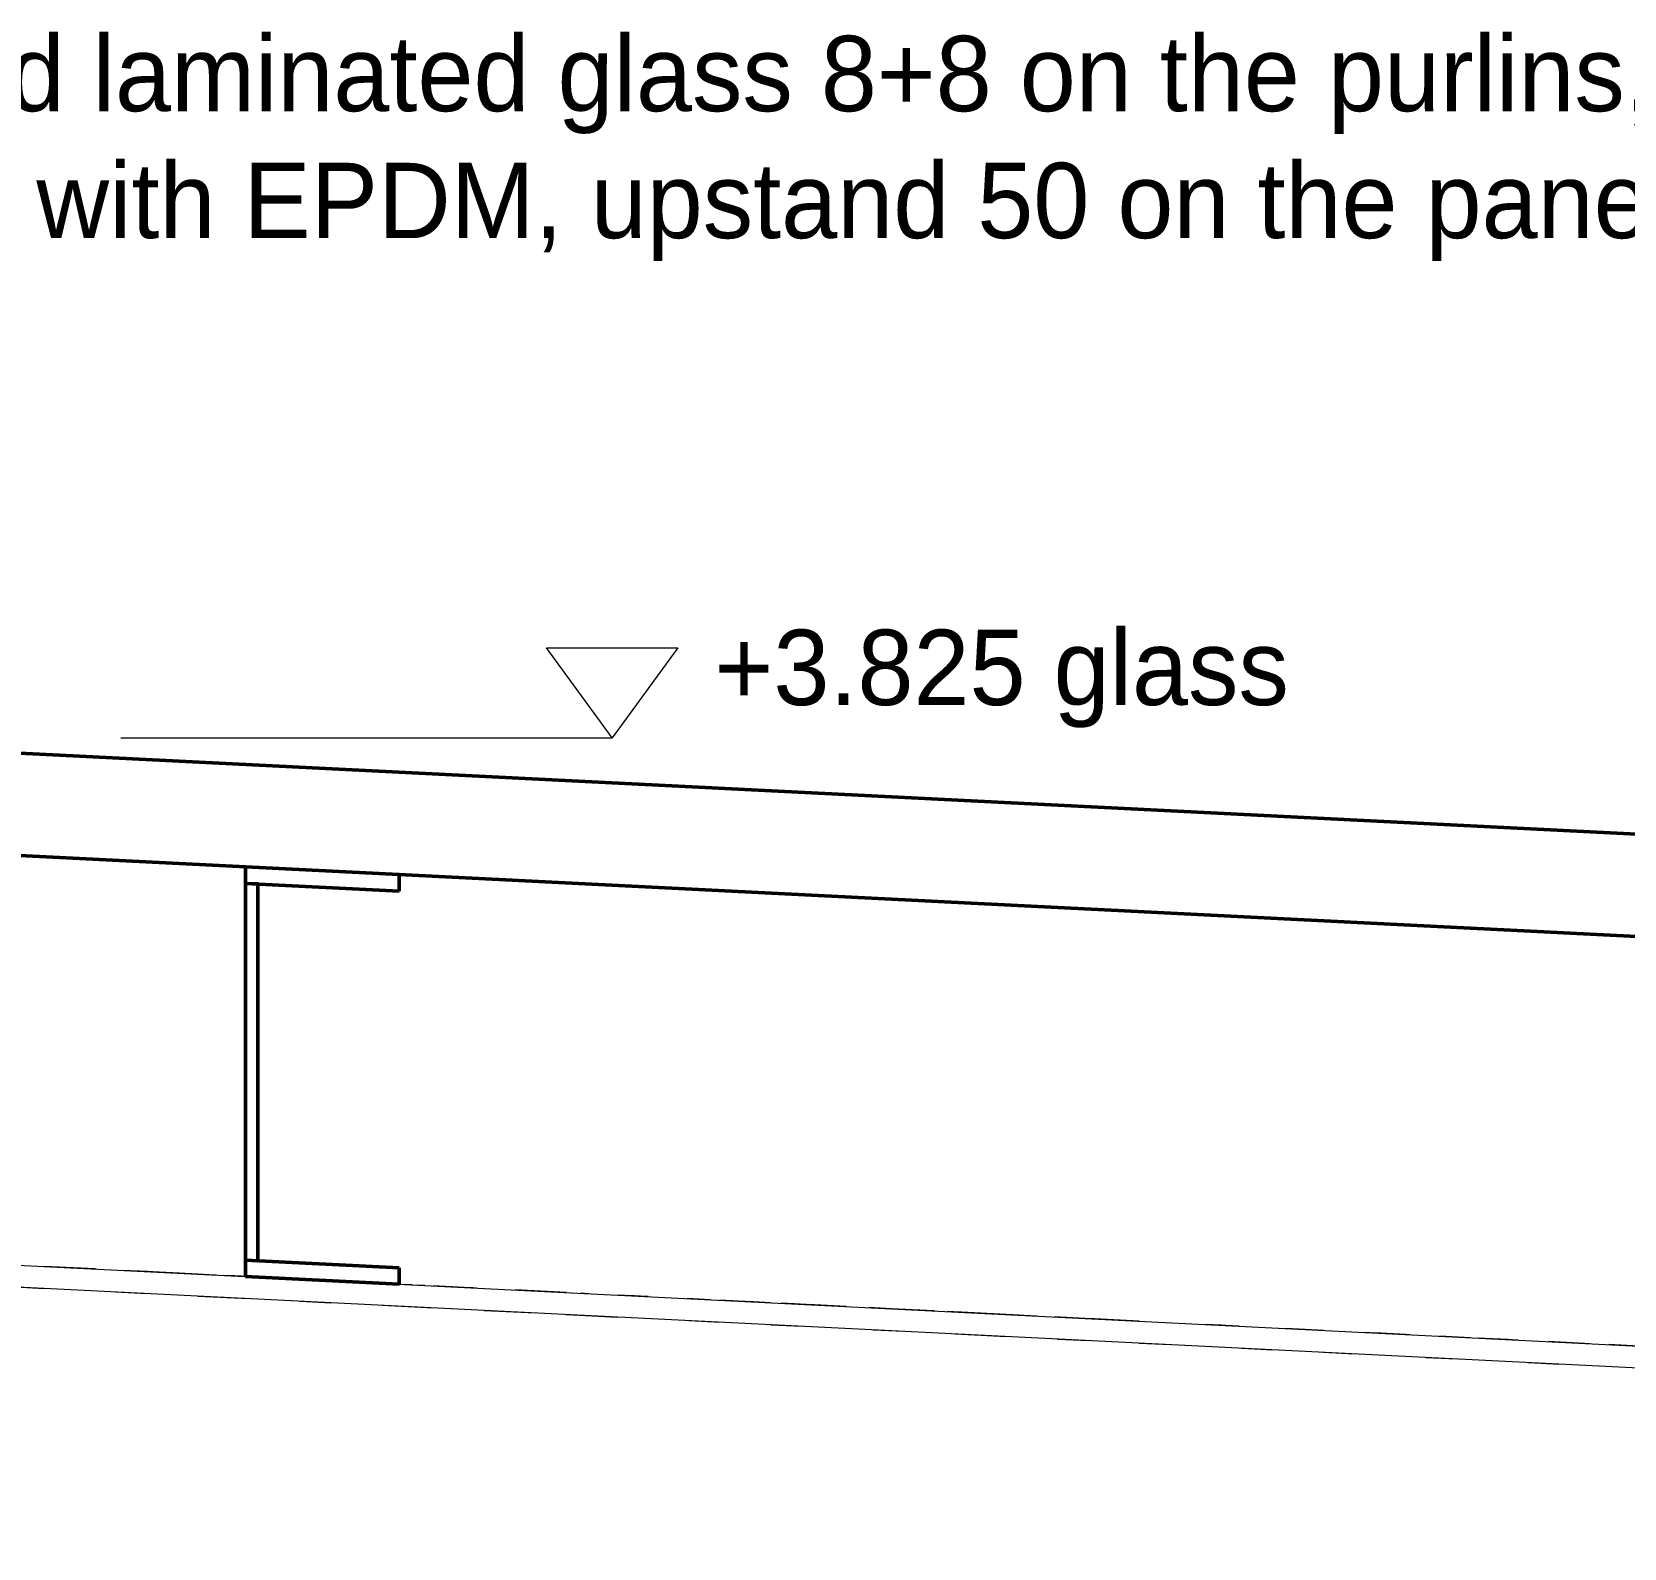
# Model space of a CAD drawing. Header units: metres. Extents: x 10 to 831, y 10 to 584.
# Drawn here: x 322.83 to 361.71, y 451.47 to 488.49 of the extents above; entities that cross this region are included whole.
import ezdxf

# ---------------------------------------------------------------- set-up
doc = ezdxf.new("R2010")
doc.units = ezdxf.units.M
for name, color, linetype, lineweight in [('CUT', 7, 'Continuous', 50), ('DIM', 1, 'Continuous', 13), ('TXT', 7, 'Continuous', 18), ('VIS', 8, 'Continuous', 13)]:
    doc.layers.add(name, color=color, linetype=linetype, lineweight=lineweight)

msp = doc.modelspace()

# ---------------------------------------------------------------- linework, layer by layer
at = {"layer": 'CUT'}
for p, q in [((315, 471.252), (450, 464.503)), ((450, 462.003), (315, 468.752)), ((331.8, 467.913), (328.05, 468.1)), ((328.05, 468.1), (328.05, 467.7)), ((331.8, 467.512), (331.8, 467.913)), ((328.35, 467.685), (328.05, 467.7)), ((328.05, 467.7), (328.05, 458.5)), ((328.05, 467.7), (331.8, 467.512)), ((328.35, 458.485), (328.35, 467.685)), ((331.8, 458.312), (328.05, 458.5)), ((328.05, 458.5), (328.05, 458.1)), ((328.05, 458.5), (328.35, 458.485)), ((328.05, 458.1), (331.8, 457.913)), ((331.8, 457.913), (331.8, 458.312))]:
    msp.add_line(p, q, dxfattribs=at)
at = {"layer": 'DIM'}
msp.add_line((325, 471.252), (337, 471.252), dxfattribs=at)
msp.add_lwpolyline([(335.4, 473.452), (338.6, 473.452), (337, 471.252), (335.4, 473.452)], dxfattribs=at)
at = {"layer": 'VIS'}
for p, q in [((30, 473.002), (450, 452.002)), ((450, 451.467), (30, 472.467)), ((347.512, 469.627), (315, 471.252)), ((315, 471.252), (450, 464.503)), ((319.002, 471.053), (347.762, 469.615)), ((322.207, 470.892), (322.952, 470.855)), ((322.505, 470.877), (323.252, 470.84)), ((322.879, 470.859), (322.629, 470.871)), ((322.856, 470.86), (323.106, 470.847)), ((322.863, 470.86), (323.113, 470.847)), ((323.13, 470.846), (322.88, 470.859)), ((322.955, 470.855), (323.205, 470.842)), ((322.977, 470.853), (323.226, 470.841)), ((323.04, 470.851), (323.789, 470.813)), ((323.182, 470.844), (323.431, 470.831)), ((324.01, 470.802), (323.26, 470.839)), ((323.513, 470.827), (323.264, 470.839)), ((323.571, 470.824), (323.321, 470.837)), ((323.51, 470.827), (324.26, 470.789)), ((323.857, 470.81), (323.607, 470.822)), ((323.88, 470.808), (323.63, 470.821)), ((323.997, 470.803), (323.747, 470.815)), ((324.067, 470.799), (323.817, 470.812)), ((323.863, 470.81), (324.113, 470.797)), ((323.944, 470.805), (324.192, 470.793)), ((323.955, 470.805), (324.204, 470.793)), ((324, 470.803), (324.748, 470.765)), ((324.302, 470.788), (324.052, 470.8)), ((324.443, 470.78), (324.195, 470.793)), ((324.51, 470.777), (324.261, 470.789)), ((324.475, 470.779), (324.725, 470.766)), ((324.48, 470.779), (325.228, 470.741)), ((324.538, 470.776), (324.788, 470.763)), ((324.858, 470.76), (324.608, 470.772)), ((325.357, 470.735), (324.609, 470.772)), ((324.689, 470.768), (325.434, 470.731)), ((324.994, 470.753), (324.745, 470.765)), ((325.566, 470.724), (324.817, 470.762)), ((324.841, 470.76), (325.09, 470.748)), ((324.862, 470.76), (325.112, 470.747)), ((325.193, 470.743), (324.945, 470.755)), ((324.954, 470.755), (325.204, 470.743)), ((325.3, 470.737), (325.051, 470.75)), ((325.38, 470.733), (325.13, 470.746)), ((325.507, 470.727), (325.259, 470.74)), ((325.355, 470.735), (325.605, 470.722)), ((325.495, 470.728), (326.242, 470.69)), ((325.933, 470.706), (325.685, 470.719)), ((325.969, 470.704), (325.719, 470.716)), ((325.991, 470.703), (325.742, 470.716)), ((328.033, 470.601), (325.784, 470.714)), ((326.069, 470.699), (325.82, 470.712)), ((325.862, 470.709), (326.112, 470.697)), ((325.923, 470.707), (326.17, 470.694)), ((330.661, 470.47), (325.938, 470.706)), ((325.974, 470.704), (326.224, 470.692)), ((326.01, 470.702), (328.757, 470.565)), ((326.036, 470.701), (326.286, 470.688)), ((326.422, 470.682), (326.173, 470.694)), ((327.509, 470.627), (326.259, 470.689)), ((326.279, 470.689), (326.529, 470.676)), ((326.565, 470.675), (326.315, 470.687)), ((326.337, 470.685), (326.586, 470.673)), ((326.357, 470.684), (326.606, 470.672)), ((326.629, 470.671), (326.403, 470.683)), ((326.438, 470.681), (326.688, 470.668)), ((326.509, 470.677), (327.758, 470.615)), ((326.798, 470.663), (326.548, 470.675)), ((326.629, 470.671), (327.08, 470.649)), ((326.675, 470.668), (327.42, 470.632)), ((326.968, 470.654), (326.718, 470.667)), ((327.003, 470.653), (326.754, 470.665)), ((327.069, 470.649), (326.818, 470.662)), ((326.862, 470.659), (327.112, 470.647)), ((326.989, 470.653), (327.736, 470.615)), ((327.035, 470.65), (327.784, 470.614)), ((327.08, 470.649), (327.303, 470.637)), ((327.358, 470.635), (327.108, 470.647)), ((327.488, 470.628), (327.238, 470.641)), ((327.796, 470.613), (327.546, 470.625)), ((327.574, 470.624), (327.821, 470.611)), ((327.88, 470.608), (327.63, 470.621)), ((328.418, 470.582), (327.749, 470.615)), ((328.001, 470.602), (327.751, 470.615)), ((328.064, 470.6), (327.814, 470.612)), ((327.832, 470.611), (328.082, 470.599)), ((327.849, 470.61), (328.098, 470.597)), ((327.855, 470.61), (328.105, 470.597)), ((327.901, 470.608), (328.148, 470.595)), ((327.969, 470.604), (328.716, 470.567)), ((327.972, 470.604), (328.222, 470.591)), ((327.972, 470.604), (328.642, 470.571)), ((328.351, 470.585), (328.102, 470.597)), ((328.474, 470.579), (328.224, 470.591)), ((328.485, 470.579), (328.235, 470.591)), ((328.567, 470.574), (328.317, 470.587)), ((328.565, 470.574), (328.317, 470.587)), ((328.484, 470.579), (329.231, 470.541)), ((328.533, 470.576), (328.783, 470.563)), ((328.562, 470.574), (328.81, 470.562)), ((328.858, 470.56), (328.608, 470.572)), ((329.496, 470.527), (328.749, 470.565)), ((329.563, 470.524), (328.813, 470.562)), ((329.293, 470.538), (329.043, 470.55)), ((329.157, 470.544), (329.406, 470.532)), ((329.482, 470.529), (329.233, 470.541)), ((329.555, 470.524), (329.308, 470.537)), ((329.566, 470.524), (329.316, 470.536)), ((329.328, 470.536), (329.577, 470.524)), ((329.341, 470.535), (329.59, 470.523)), ((329.45, 470.53), (329.7, 470.518)), ((329.471, 470.529), (329.721, 470.517)), ((329.55, 470.525), (329.797, 470.513)), ((329.854, 470.51), (329.606, 470.522)), ((329.859, 470.51), (329.608, 470.522)), ((329.905, 470.507), (329.657, 470.519)), ((330.507, 470.477), (329.757, 470.514)), ((329.78, 470.514), (330.03, 470.501)), ((330.093, 470.498), (329.843, 470.51)), ((329.851, 470.51), (331.085, 470.448)), ((329.879, 470.509), (330.126, 470.496)), ((330.185, 470.493), (329.965, 470.505)), ((329.978, 470.504), (330.726, 470.466)), ((330.007, 470.502), (330.757, 470.465)), ((330.031, 470.501), (330.281, 470.488)), ((330.38, 470.484), (330.13, 470.496)), ((330.185, 470.493), (330.405, 470.483)), ((330.473, 470.479), (330.224, 470.492)), ((330.479, 470.479), (330.231, 470.491)), ((330.494, 470.478), (330.244, 470.49)), ((330.546, 470.475), (330.298, 470.487)), ((330.562, 470.475), (330.312, 470.487)), ((330.354, 470.485), (330.604, 470.472)), ((330.45, 470.48), (330.7, 470.467)), ((330.538, 470.476), (331.28, 470.438)), ((330.79, 470.463), (330.541, 470.476)), ((330.842, 470.461), (330.595, 470.472)), ((334.029, 470.301), (330.781, 470.464)), ((330.824, 470.462), (331.073, 470.449)), ((331.493, 470.428), (330.842, 470.461)), ((330.958, 470.454), (332.203, 470.392)), ((330.97, 470.454), (331.219, 470.442)), ((331.03, 470.451), (331.779, 470.413)), ((331.059, 470.45), (331.709, 470.417)), ((331.844, 470.411), (331.096, 470.447)), ((331.359, 470.435), (331.109, 470.447)), ((331.143, 470.445), (331.888, 470.408)), ((331.394, 470.433), (331.147, 470.445)), ((331.467, 470.429), (331.217, 470.442)), ((331.473, 470.429), (331.223, 470.442)), ((331.491, 470.428), (331.242, 470.44)), ((331.536, 470.425), (331.288, 470.438)), ((331.592, 470.423), (331.342, 470.436)), ((331.36, 470.435), (331.61, 470.422)), ((331.449, 470.43), (331.699, 470.418)), ((331.473, 470.429), (332.221, 470.391)), ((331.789, 470.413), (331.539, 470.425)), ((331.88, 470.409), (331.63, 470.421)), ((331.897, 470.408), (331.648, 470.42)), ((331.976, 470.404), (331.726, 470.416)), ((332.061, 470.399), (331.811, 470.412)), ((332.065, 470.399), (331.815, 470.412)), ((331.857, 470.409), (332.104, 470.398)), ((332.003, 470.403), (334.75, 470.265)), ((332.021, 470.401), (332.268, 470.389)), ((332.325, 470.386), (332.078, 470.399)), ((332.359, 470.385), (332.109, 470.397)), ((332.466, 470.379), (332.216, 470.391)), ((332.473, 470.379), (332.223, 470.391)), ((332.526, 470.376), (332.278, 470.389)), ((332.32, 470.386), (332.57, 470.374)), ((332.361, 470.385), (332.61, 470.372)), ((332.448, 470.38), (332.698, 470.368)), ((332.528, 470.376), (332.778, 470.364)), ((332.787, 470.363), (332.573, 470.374)), ((332.853, 470.36), (332.606, 470.372)), ((332.88, 470.358), (332.63, 470.371)), ((332.885, 470.358), (332.636, 470.37)), ((332.973, 470.354), (332.723, 470.366)), ((332.987, 470.353), (332.738, 470.365)), ((334.005, 470.302), (332.756, 470.365)), ((332.787, 470.363), (333.001, 470.352)), ((333.06, 470.35), (332.81, 470.362)), ((333.09, 470.348), (332.84, 470.361)), ((332.852, 470.36), (334.082, 470.298)), ((332.853, 470.36), (333.103, 470.347)), ((332.933, 470.356), (333.183, 470.343)), ((332.968, 470.354), (333.715, 470.317)), ((333.006, 470.352), (333.755, 470.315)), ((333.01, 470.352), (333.257, 470.339)), ((333.314, 470.337), (333.067, 470.349)), ((333.129, 470.346), (333.873, 470.309)), ((333.472, 470.329), (333.222, 470.341)), ((333.516, 470.327), (333.268, 470.339)), ((333.28, 470.338), (333.53, 470.326)), ((333.36, 470.335), (333.61, 470.322)), ((333.839, 470.31), (333.593, 470.323)), ((333.859, 470.309), (333.61, 470.322)), ((333.97, 470.304), (333.721, 470.317)), ((333.984, 470.303), (333.735, 470.316)), ((333.798, 470.312), (335.031, 470.251)), ((333.835, 470.31), (334.082, 470.298)), ((333.997, 470.303), (334.738, 470.265)), ((334.027, 470.301), (334.276, 470.288)), ((334.284, 470.288), (334.034, 470.301)), ((334.838, 470.26), (334.089, 470.298)), ((334.374, 470.284), (334.125, 470.296)), ((334.381, 470.284), (334.131, 470.296)), ((334.472, 470.279), (334.222, 470.291)), ((335.001, 470.252), (334.258, 470.289)), ((334.559, 470.274), (334.309, 470.287)), ((334.359, 470.284), (334.609, 470.272)), ((334.446, 470.28), (335.193, 470.243)), ((334.462, 470.279), (334.712, 470.267)), ((334.466, 470.279), (334.716, 470.267)), ((334.797, 470.262), (334.55, 470.275)), ((334.826, 470.261), (334.579, 470.274)), ((334.86, 470.26), (334.61, 470.272)), ((334.967, 470.254), (334.719, 470.267)), ((335.481, 470.228), (334.732, 470.266)), ((335.025, 470.251), (335.774, 470.214)), ((335.381, 470.234), (335.131, 470.246)), ((335.472, 470.229), (335.222, 470.242)), ((336.058, 470.2), (335.308, 470.237)), ((335.562, 470.225), (335.312, 470.237)), ((335.319, 470.236), (335.569, 470.224)), ((335.353, 470.235), (335.603, 470.222)), ((335.359, 470.235), (335.61, 470.222)), ((339.613, 470.022), (335.367, 470.234)), ((335.48, 470.228), (335.727, 470.216)), ((335.781, 470.214), (335.532, 470.226)), ((335.786, 470.213), (335.539, 470.226)), ((335.812, 470.212), (335.565, 470.224)), ((335.611, 470.222), (336.356, 470.185)), ((335.863, 470.209), (335.615, 470.221)), ((335.991, 470.203), (335.743, 470.216)), ((336.504, 470.178), (335.754, 470.215)), ((335.803, 470.212), (337.033, 470.151)), ((335.805, 470.212), (336.054, 470.2)), ((335.813, 470.212), (336.061, 470.2)), ((335.957, 470.204), (336.206, 470.192)), ((336.169, 470.194), (335.962, 470.204)), ((335.965, 470.204), (336.215, 470.192)), ((336.36, 470.185), (336.11, 470.197)), ((336.169, 470.194), (336.375, 470.183)), ((336.464, 470.18), (336.214, 470.192)), ((336.471, 470.179), (336.221, 470.192)), ((336.478, 470.178), (336.228, 470.191)), ((336.319, 470.187), (342.068, 469.899)), ((336.359, 470.185), (336.609, 470.172)), ((336.468, 470.179), (336.715, 470.167)), ((336.504, 470.178), (337.254, 470.14)), ((336.524, 470.177), (336.774, 470.164)), ((336.78, 470.163), (336.531, 470.176)), ((336.798, 470.163), (336.552, 470.175)), ((336.881, 470.159), (336.631, 470.171)), ((336.966, 470.154), (336.715, 470.167)), ((336.981, 470.154), (336.734, 470.166)), ((336.781, 470.163), (337.031, 470.151)), ((337.058, 470.149), (336.808, 470.162)), ((336.945, 470.155), (337.195, 470.143)), ((337.353, 470.135), (337.105, 470.147)), ((337.36, 470.135), (337.111, 470.147)), ((337.371, 470.134), (337.122, 470.147)), ((337.461, 470.13), (337.211, 470.142)), ((337.471, 470.129), (337.221, 470.141)), ((337.475, 470.129), (337.225, 470.141)), ((337.297, 470.138), (337.544, 470.125)), ((337.298, 470.138), (337.546, 470.125)), ((341.1, 469.947), (337.372, 470.134)), ((337.452, 470.13), (337.701, 470.118)), ((337.456, 470.13), (337.704, 470.118)), ((337.464, 470.13), (337.714, 470.117)), ((337.785, 470.113), (337.538, 470.125)), ((338.331, 470.086), (337.582, 470.124)), ((337.597, 470.123), (338.341, 470.086)), ((337.712, 470.117), (337.957, 470.105)), ((337.965, 470.105), (337.715, 470.116)), ((337.971, 470.104), (337.724, 470.116)), ((340.026, 470.001), (337.777, 470.113)), ((337.805, 470.113), (338.054, 470.1)), ((338.06, 470.099), (337.81, 470.112)), ((337.853, 470.11), (338.102, 470.098)), ((337.93, 470.106), (338.18, 470.093)), ((337.933, 470.106), (338.681, 470.068)), ((337.944, 470.106), (338.194, 470.093)), ((338.258, 470.09), (338.011, 470.102)), ((338.022, 470.101), (338.272, 470.089)), ((338.277, 470.089), (338.027, 470.101)), ((338.458, 470.079), (338.209, 470.092)), ((338.971, 470.054), (338.223, 470.091)), ((338.238, 470.091), (339.471, 470.029)), ((338.556, 470.075), (338.306, 470.087)), ((338.496, 470.077), (340.744, 469.966)), ((338.843, 470.06), (338.594, 470.073)), ((338.861, 470.059), (338.611, 470.072)), ((338.962, 470.054), (338.714, 470.067)), ((338.755, 470.065), (339.984, 470.004)), ((339.06, 470.05), (338.809, 470.062)), ((338.938, 470.055), (339.185, 470.043)), ((338.943, 470.055), (339.193, 470.043)), ((338.946, 470.055), (339.195, 470.043)), ((339.021, 470.052), (339.77, 470.014)), ((339.275, 470.038), (339.026, 470.051)), ((339.381, 470.034), (339.131, 470.046)), ((340.002, 470.002), (339.253, 470.04)), ((339.275, 470.038), (339.522, 470.026)), ((339.3, 470.038), (339.55, 470.025)), ((340.055, 470), (339.305, 470.037)), ((339.429, 470.031), (339.678, 470.019)), ((339.462, 470.029), (339.712, 470.017)), ((339.503, 470.028), (340.252, 469.99)), ((339.861, 470.01), (339.611, 470.022)), ((339.952, 470.005), (339.704, 470.018)), ((339.968, 470.004), (339.718, 470.017)), ((339.927, 470.006), (340.174, 469.994)), ((340.184, 469.993), (339.938, 470.005)), ((339.942, 470.005), (340.192, 469.993)), ((340.25, 469.99), (340.004, 470.002)), ((340.079, 469.998), (340.824, 469.962)), ((340.381, 469.984), (340.132, 469.996)), ((340.47, 469.979), (340.221, 469.991)), ((340.352, 469.985), (340.601, 469.972)), ((340.441, 469.981), (340.69, 469.968)), ((340.73, 469.966), (340.483, 469.978)), ((340.519, 469.976), (340.768, 469.964)), ((340.772, 469.964), (340.523, 469.976)), ((340.951, 469.955), (340.702, 469.967)), ((340.965, 469.954), (340.716, 469.966)), ((340.796, 469.962), (341.046, 469.95)), ((341.054, 469.95), (340.805, 469.962)), ((340.915, 469.957), (341.162, 469.944)), ((340.923, 469.957), (341.671, 469.919)), ((340.961, 469.954), (341.211, 469.942)), ((341.237, 469.941), (340.99, 469.953)), ((341.325, 469.937), (341.075, 469.949)), ((341.361, 469.935), (341.111, 469.947)), ((341.253, 469.94), (341.501, 469.928)), ((341.558, 469.924), (341.308, 469.937)), ((341.882, 469.909), (341.631, 469.921)), ((341.932, 469.906), (341.685, 469.918)), ((341.949, 469.905), (341.7, 469.918)), ((341.706, 469.917), (342.936, 469.856)), ((343.457, 469.829), (341.741, 469.916)), ((342.094, 469.898), (341.845, 469.91)), ((341.857, 469.91), (342.107, 469.897)), ((341.935, 469.905), (342.185, 469.894)), ((342.223, 469.892), (341.976, 469.904)), ((342.017, 469.902), (342.267, 469.889)), ((342.27, 469.889), (342.02, 469.902)), ((342.065, 469.899), (342.809, 469.862)), ((342.361, 469.885), (342.112, 469.897)), ((342.461, 469.88), (342.212, 469.892)), ((342.293, 469.888), (342.541, 469.875)), ((342.553, 469.875), (342.304, 469.888)), ((342.582, 469.874), (342.332, 469.886)), ((342.398, 469.882), (342.644, 469.87)), ((342.645, 469.87), (342.399, 469.882)), ((342.678, 469.869), (343.418, 469.832)), ((342.947, 469.855), (342.697, 469.868)), ((343.001, 469.853), (342.751, 469.865)), ((342.818, 469.862), (343.069, 469.849)), ((342.851, 469.86), (343.101, 469.848)), ((342.857, 469.86), (343.107, 469.847)), ((343.209, 469.842), (342.963, 469.855)), ((343.001, 469.853), (343.251, 469.84)), ((343.016, 469.851), (343.266, 469.839)), ((343.268, 469.839), (343.018, 469.851)), ((343.382, 469.834), (343.132, 469.846)), ((343.417, 469.832), (343.17, 469.844)), ((343.396, 469.832), (343.202, 469.842)), ((343.459, 469.829), (343.209, 469.842)), ((343.464, 469.829), (343.213, 469.842)), ((343.231, 469.841), (343.479, 469.828)), ((346.522, 469.677), (343.274, 469.839)), ((344.052, 469.8), (343.303, 469.837)), ((343.589, 469.823), (343.344, 469.836)), ((343.385, 469.833), (343.632, 469.821)), ((343.396, 469.832), (343.59, 469.823)), ((343.43, 469.831), (343.679, 469.818)), ((343.862, 469.809), (343.611, 469.822)), ((343.642, 469.821), (343.891, 469.808)), ((343.782, 469.813), (344.032, 469.801)), ((343.788, 469.813), (344.038, 469.801)), ((344.055, 469.8), (343.806, 469.812)), ((344.081, 469.798), (343.831, 469.811)), ((343.857, 469.809), (344.106, 469.797)), ((343.99, 469.803), (346.737, 469.665)), ((344.266, 469.789), (344.017, 469.801)), ((344.817, 469.761), (344.069, 469.799)), ((344.074, 469.799), (344.319, 469.787)), ((344.382, 469.784), (344.132, 469.796)), ((344.407, 469.782), (344.16, 469.794)), ((344.442, 469.781), (344.193, 469.793)), ((344.455, 469.779), (344.207, 469.792)), ((344.268, 469.789), (344.51, 469.777)), ((344.568, 469.774), (344.324, 469.787)), ((344.373, 469.784), (344.621, 469.772)), ((344.411, 469.782), (345.158, 469.745)), ((344.425, 469.781), (344.675, 469.769)), ((344.426, 469.781), (345.174, 469.744)), ((344.514, 469.777), (344.764, 469.764)), ((344.759, 469.764), (344.515, 469.776)), ((344.547, 469.775), (344.796, 469.762)), ((344.862, 469.76), (344.612, 469.772)), ((344.655, 469.77), (344.897, 469.757)), ((344.969, 469.754), (344.719, 469.767)), ((345.051, 469.75), (344.801, 469.762)), ((344.856, 469.76), (345.106, 469.747)), ((345.149, 469.745), (345.887, 469.708)), ((345.397, 469.733), (345.15, 469.745)), ((345.439, 469.731), (345.19, 469.743)), ((345.21, 469.742), (345.457, 469.73)), ((345.235, 469.741), (345.477, 469.728)), ((345.253, 469.74), (345.502, 469.727)), ((345.284, 469.739), (345.533, 469.726)), ((345.579, 469.724), (345.33, 469.736)), ((345.35, 469.735), (345.6, 469.722)), ((345.438, 469.731), (345.688, 469.718)), ((345.763, 469.714), (345.514, 469.727)), ((345.882, 469.708), (345.632, 469.721)), ((345.951, 469.705), (345.702, 469.717)), ((346.499, 469.678), (345.75, 469.715)), ((346.55, 469.675), (345.801, 469.713)), ((345.856, 469.709), (346.106, 469.697)), ((345.856, 469.709), (346.103, 469.697)), ((345.922, 469.707), (346.668, 469.669)), ((345.957, 469.705), (346.206, 469.692)), ((346.22, 469.692), (345.976, 469.704)), ((346, 469.702), (346.75, 469.665)), ((346.012, 469.702), (346.262, 469.69)), ((346.291, 469.688), (346.042, 469.7)), ((346.11, 469.697), (346.352, 469.685)), ((346.387, 469.683), (346.14, 469.696)), ((346.437, 469.68), (346.188, 469.693)), ((346.202, 469.692), (346.443, 469.68)), ((346.431, 469.681), (346.244, 469.691)), ((346.663, 469.669), (346.415, 469.682)), ((346.661, 469.669), (346.415, 469.682)), ((346.431, 469.681), (346.618, 469.672)), ((346.438, 469.68), (346.687, 469.668)), ((346.533, 469.676), (347.278, 469.639)), ((346.624, 469.672), (347.858, 469.61)), ((346.882, 469.659), (346.632, 469.671)), ((348.358, 469.584), (346.642, 469.671)), ((346.949, 469.655), (346.699, 469.668)), ((346.968, 469.654), (346.718, 469.666)), ((346.745, 469.665), (346.994, 469.653)), ((346.78, 469.663), (347.029, 469.651)), ((347.079, 469.649), (346.828, 469.661)), ((346.844, 469.66), (347.091, 469.648)), ((347.011, 469.652), (347.261, 469.639)), ((347.261, 469.639), (347.011, 469.652)), ((347.284, 469.639), (347.036, 469.651)), ((348.31, 469.587), (347.063, 469.649)), ((347.363, 469.635), (347.112, 469.647)), ((347.378, 469.634), (347.13, 469.646)), ((347.168, 469.644), (347.41, 469.632)), ((347.188, 469.643), (347.435, 469.63)), ((347.283, 469.639), (347.532, 469.626)), ((347.55, 469.625), (347.3, 469.638)), ((347.648, 469.62), (347.401, 469.632)), ((347.416, 469.632), (348.163, 469.595)), ((347.436, 469.63), (347.686, 469.618)), ((347.681, 469.618), (347.438, 469.63)), ((347.456, 469.63), (347.705, 469.617)), ((347.776, 469.613), (347.534, 469.626)), ((347.817, 469.611), (347.567, 469.624)), ((348.445, 469.581), (347.697, 469.618)), ((347.968, 469.604), (347.718, 469.616)), ((347.998, 469.603), (347.752, 469.615)), ((347.766, 469.614), (348.006, 469.602)), ((347.832, 469.611), (348.079, 469.598)), ((347.849, 469.61), (348.099, 469.598)), ((347.898, 469.607), (348.148, 469.595)), ((348.259, 469.59), (348.01, 469.602)), ((348.32, 469.587), (348.071, 469.599)), ((348.1, 469.598), (348.838, 469.56)), ((348.368, 469.584), (348.12, 469.596)), ((348.382, 469.584), (348.132, 469.596)), ((348.135, 469.596), (348.377, 469.584)), ((348.55, 469.575), (348.304, 469.587)), ((348.577, 469.573), (348.327, 469.586)), ((348.635, 469.571), (348.387, 469.583)), ((348.51, 469.577), (348.759, 469.564)), ((348.773, 469.564), (348.526, 469.576)), ((348.863, 469.559), (348.613, 469.572)), ((348.632, 469.571), (348.882, 469.558)), ((348.93, 469.556), (348.681, 469.568)), ((348.962, 469.555), (348.712, 469.567)), ((348.967, 469.554), (348.717, 469.567)), ((354.514, 469.277), (348.762, 469.564)), ((349.049, 469.55), (348.799, 469.562)), ((349.053, 469.55), (348.805, 469.562)), ((349.134, 469.546), (348.887, 469.558)), ((348.911, 469.557), (349.658, 469.519)), ((349.012, 469.552), (354.764, 469.264)), ((349.015, 469.552), (349.263, 469.539)), ((349.316, 469.537), (349.067, 469.549)), ((349.103, 469.548), (349.344, 469.536)), ((349.382, 469.534), (349.132, 469.546)), ((349.166, 469.544), (349.413, 469.532)), ((349.442, 469.53), (349.192, 469.543)), ((349.207, 469.542), (349.447, 469.53)), ((349.498, 469.528), (349.248, 469.54)), ((352.019, 469.401), (349.27, 469.539)), ((349.315, 469.537), (349.562, 469.524)), ((349.349, 469.535), (349.599, 469.523)), ((349.62, 469.522), (349.374, 469.534)), ((349.422, 469.531), (349.672, 469.519)), ((349.498, 469.528), (349.748, 469.515)), ((349.505, 469.527), (349.747, 469.515)), ((349.756, 469.514), (349.507, 469.527)), ((349.853, 469.51), (349.606, 469.522)), ((349.863, 469.51), (349.613, 469.522)), ((349.927, 469.506), (349.678, 469.519)), ((349.967, 469.504), (349.718, 469.516)), ((350.547, 469.475), (349.798, 469.512)), ((355.018, 469.252), (349.799, 469.512)), ((350.051, 469.5), (349.801, 469.512)), ((350.116, 469.496), (349.873, 469.509)), ((350.007, 469.502), (350.257, 469.49)), ((350.263, 469.49), (350.015, 469.502)), ((350.311, 469.487), (350.062, 469.5)), ((350.069, 469.499), (350.311, 469.487)), ((350.439, 469.481), (350.19, 469.493)), ((350.303, 469.488), (350.55, 469.475)), ((350.349, 469.485), (350.599, 469.472)), ((350.355, 469.485), (350.605, 469.472)), ((350.405, 469.482), (351.152, 469.445)), ((350.436, 469.481), (350.681, 469.469)), ((350.483, 469.478), (352.731, 469.366)), ((350.755, 469.465), (350.505, 469.477)), ((351.304, 469.438), (350.556, 469.475)), ((350.844, 469.461), (350.596, 469.472)), ((350.883, 469.459), (350.632, 469.471)), ((350.647, 469.47), (350.888, 469.458)), ((350.925, 469.457), (350.675, 469.469)), ((350.967, 469.454), (350.717, 469.466)), ((350.783, 469.463), (351.033, 469.451)), ((350.889, 469.458), (351.635, 469.421)), ((350.952, 469.455), (351.202, 469.442)), ((350.96, 469.455), (351.202, 469.442)), ((351.001, 469.452), (351.745, 469.415)), ((351.006, 469.452), (351.256, 469.44)), ((351.036, 469.451), (351.278, 469.438)), ((351.052, 469.45), (351.79, 469.413)), ((351.064, 469.45), (351.804, 469.413)), ((351.363, 469.435), (351.113, 469.447)), ((351.935, 469.406), (351.187, 469.443)), ((351.291, 469.438), (351.538, 469.425)), ((351.547, 469.425), (351.297, 469.438)), ((351.577, 469.423), (351.333, 469.436)), ((351.354, 469.435), (351.604, 469.423)), ((351.606, 469.422), (351.36, 469.435)), ((351.661, 469.419), (351.418, 469.432)), ((351.753, 469.415), (351.504, 469.428)), ((351.834, 469.411), (351.586, 469.423)), ((351.883, 469.409), (351.633, 469.421)), ((351.966, 469.404), (351.716, 469.416)), ((352.996, 469.353), (351.747, 469.415)), ((351.9, 469.408), (352.648, 469.37)), ((352.252, 469.39), (352.002, 469.402)), ((352.002, 469.402), (352.245, 469.39)), ((352.088, 469.398), (352.329, 469.386)), ((352.364, 469.385), (352.113, 469.397)), ((352.406, 469.382), (352.161, 469.394)), ((352.421, 469.381), (352.172, 469.394)), ((352.196, 469.393), (359.259, 469.039)), ((352.279, 469.389), (353.021, 469.351)), ((352.355, 469.385), (352.604, 469.373)), ((352.451, 469.38), (352.7, 469.367)), ((352.496, 469.377), (352.747, 469.365)), ((352.505, 469.377), (352.754, 469.365)), ((353.75, 469.315), (352.524, 469.376)), ((352.824, 469.361), (352.576, 469.374)), ((352.628, 469.371), (352.875, 469.359)), ((352.933, 469.356), (352.683, 469.368)), ((352.966, 469.354), (352.716, 469.367)), ((353.038, 469.351), (352.794, 469.363)), ((353.045, 469.35), (352.796, 469.362)), ((353.072, 469.349), (352.826, 469.361)), ((352.848, 469.36), (353.099, 469.347)), ((355.097, 469.248), (352.85, 469.36)), ((353.118, 469.346), (352.874, 469.359)), ((352.933, 469.356), (353.182, 469.344)), ((352.969, 469.354), (353.211, 469.342)), ((353.242, 469.341), (352.994, 469.353)), ((353.25, 469.34), (353, 469.353)), ((353.383, 469.333), (353.133, 469.346)), ((353.386, 469.333), (353.141, 469.346)), ((353.418, 469.332), (353.169, 469.344)), ((353.548, 469.325), (353.298, 469.337)), ((353.354, 469.335), (353.604, 469.322)), ((353.394, 469.333), (353.643, 469.32)), ((353.483, 469.328), (353.731, 469.316)), ((353.795, 469.313), (353.546, 469.325)), ((353.814, 469.312), (353.566, 469.324)), ((353.864, 469.31), (353.614, 469.322)), ((353.623, 469.322), (353.873, 469.309)), ((355.425, 469.231), (353.68, 469.319)), ((353.76, 469.314), (354.01, 469.302)), ((353.761, 469.314), (354.009, 469.302)), ((354.544, 469.275), (353.795, 469.312)), ((354.059, 469.299), (353.812, 469.312)), ((354.079, 469.298), (353.831, 469.311)), ((353.931, 469.306), (354.181, 469.293)), ((354.002, 469.303), (354.252, 469.29)), ((354.004, 469.303), (354.741, 469.266)), ((354.797, 469.263), (354.048, 469.3)), ((354.415, 469.281), (354.166, 469.294)), ((354.456, 469.279), (354.21, 469.292)), ((354.46, 469.279), (354.211, 469.292)), ((354.499, 469.278), (354.255, 469.289)), ((354.284, 469.288), (354.533, 469.276)), ((354.574, 469.274), (354.331, 469.286)), ((354.353, 469.285), (354.603, 469.272)), ((354.356, 469.284), (354.598, 469.272)), ((354.376, 469.284), (355.123, 469.246)), ((354.418, 469.281), (354.668, 469.269)), ((354.732, 469.266), (354.484, 469.279)), ((354.748, 469.265), (354.498, 469.278)), ((354.791, 469.263), (354.541, 469.275)), ((354.804, 469.263), (354.556, 469.274)), ((354.606, 469.272), (354.853, 469.26)), ((354.864, 469.26), (354.614, 469.272)), ((354.884, 469.259), (354.633, 469.271)), ((354.702, 469.267), (354.95, 469.255)), ((354.966, 469.254), (354.715, 469.266)), ((354.75, 469.265), (354.997, 469.252)), ((355.046, 469.25), (354.799, 469.263)), ((354.889, 469.258), (355.138, 469.245)), ((354.931, 469.256), (355.18, 469.244)), ((355.001, 469.252), (355.251, 469.24)), ((355.011, 469.252), (356.244, 469.191)), ((355.413, 469.232), (355.163, 469.245)), ((355.96, 469.205), (355.229, 469.241)), ((355.495, 469.227), (355.245, 469.24)), ((355.257, 469.24), (355.505, 469.227)), ((358.016, 469.101), (355.267, 469.239)), ((355.544, 469.226), (355.294, 469.238)), ((355.491, 469.228), (355.33, 469.236)), ((355.347, 469.235), (355.597, 469.222)), ((355.353, 469.235), (355.603, 469.222)), ((355.469, 469.229), (356.214, 469.192)), ((355.491, 469.228), (355.652, 469.22)), ((355.495, 469.227), (356.245, 469.191)), ((355.746, 469.215), (355.496, 469.227)), ((355.786, 469.213), (355.537, 469.226)), ((355.794, 469.213), (355.546, 469.225)), ((355.883, 469.209), (355.633, 469.221)), ((355.738, 469.216), (355.985, 469.203)), ((361.017, 468.952), (355.765, 469.214)), ((356.031, 469.201), (355.785, 469.213)), ((356.046, 469.2), (355.797, 469.212)), ((356.096, 469.197), (355.847, 469.21)), ((356.6, 469.173), (355.885, 469.208)), ((355.917, 469.207), (356.167, 469.194)), ((356.222, 469.192), (355.973, 469.204)), ((356.015, 469.202), (361.267, 468.939)), ((356.364, 469.184), (356.114, 469.197)), ((356.423, 469.182), (356.173, 469.194)), ((356.193, 469.193), (356.442, 469.18)), ((356.55, 469.175), (356.303, 469.188)), ((356.353, 469.185), (356.595, 469.173)), ((356.384, 469.183), (356.633, 469.171)), ((356.499, 469.178), (356.749, 469.165)), ((356.815, 469.162), (356.57, 469.174)), ((356.576, 469.173), (357.748, 469.115)), ((356.584, 469.173), (356.832, 469.161)), ((356.909, 469.157), (356.66, 469.17)), ((357.421, 469.131), (356.69, 469.168)), ((356.752, 469.165), (357.001, 469.153)), ((357.043, 469.15), (356.793, 469.163)), ((356.798, 469.163), (357.043, 469.15)), ((356.848, 469.16), (357.097, 469.148)), ((356.955, 469.155), (357.692, 469.118)), ((356.976, 469.154), (358.724, 469.067)), ((357.243, 469.14), (356.993, 469.153)), ((357.364, 469.135), (357.115, 469.147)), ((357.919, 469.106), (357.171, 469.144)), ((357.221, 469.142), (357.467, 469.129)), ((357.32, 469.137), (357.561, 469.125)), ((357.365, 469.134), (358.113, 469.097)), ((358.651, 469.07), (357.426, 469.131)), ((357.446, 469.13), (357.696, 469.117)), ((357.454, 469.13), (358.199, 469.092)), ((357.712, 469.117), (357.463, 469.13)), ((358.269, 469.089), (357.526, 469.126)), ((357.791, 469.113), (357.542, 469.125)), ((357.906, 469.107), (357.657, 469.12)), ((357.75, 469.115), (357.993, 469.103)), ((357.784, 469.114), (358.034, 469.101)), ((358.042, 469.101), (357.792, 469.113)), ((358.068, 469.099), (357.819, 469.111)), ((357.847, 469.11), (358.097, 469.097)), ((357.878, 469.109), (358.127, 469.096)), ((357.998, 469.103), (358.248, 469.09)), ((358.383, 469.083), (358.133, 469.096)), ((358.395, 469.083), (358.151, 469.095)), ((358.209, 469.092), (358.456, 469.079)), ((358.993, 469.053), (358.244, 469.091)), ((358.248, 469.09), (358.498, 469.077)), ((358.507, 469.077), (358.269, 469.089)), ((358.286, 469.088), (358.528, 469.076)), ((358.545, 469.076), (358.295, 469.088)), ((358.333, 469.086), (358.573, 469.074)), ((358.704, 469.067), (358.457, 469.079)), ((358.74, 469.066), (358.491, 469.078)), ((358.562, 469.075), (358.81, 469.062)), ((358.614, 469.072), (358.863, 469.06)), ((358.865, 469.06), (358.615, 469.072)), ((358.903, 469.058), (358.654, 469.07)), ((358.916, 469.057), (358.667, 469.069)), ((359.022, 469.052), (358.775, 469.063)), ((358.945, 469.055), (359.195, 469.043)), ((358.993, 469.053), (359.243, 469.041)), ((358.997, 469.053), (359.246, 469.04)), ((359.26, 469.039), (359.012, 469.052)), ((359.269, 469.039), (359.021, 469.052)), ((359.322, 469.036), (359.072, 469.049)), ((359.197, 469.043), (359.444, 469.03)), ((359.205, 469.042), (359.448, 469.03)), ((359.484, 469.029), (359.237, 469.041)), ((359.253, 469.04), (359.495, 469.028)), ((359.541, 469.025), (359.291, 469.038)), ((359.567, 469.024), (359.317, 469.036)), ((359.346, 469.035), (359.597, 469.022)), ((359.373, 469.034), (359.623, 469.021)), ((359.632, 469.021), (359.387, 469.033)), ((359.388, 469.033), (360.56, 468.974)), ((359.45, 469.03), (360.19, 468.993)), ((359.738, 469.015), (359.489, 469.028)), ((359.856, 469.01), (359.612, 469.022)), ((359.884, 469.008), (359.633, 469.021)), ((359.913, 469.007), (359.664, 469.019)), ((359.959, 469.005), (359.708, 469.017)), ((359.744, 469.015), (359.993, 469.003)), ((360.505, 468.977), (359.764, 469.014)), ((359.774, 469.014), (360.014, 469.002)), ((359.852, 469.01), (360.102, 468.998)), ((359.906, 469.007), (360.644, 468.971)), ((359.936, 469.005), (360.681, 468.968)), ((360.194, 468.993), (359.946, 469.005)), ((359.989, 469.003), (364.13, 468.796)), ((360.244, 468.99), (359.999, 469.002)), ((360.25, 468.99), (360.002, 469.002)), ((360.265, 468.99), (360.016, 469.001)), ((360.362, 468.985), (360.115, 468.996)), ((360.401, 468.982), (360.159, 468.995)), ((360.411, 468.982), (360.163, 468.995)), ((360.891, 468.958), (360.176, 468.994)), ((360.22, 468.991), (360.462, 468.98)), ((360.47, 468.979), (360.224, 468.991)), ((360.346, 468.985), (360.596, 468.973)), ((360.599, 468.973), (360.365, 468.985)), ((360.426, 468.981), (360.676, 468.968)), ((360.495, 468.978), (360.745, 468.966)), ((361.284, 468.938), (360.536, 468.976)), ((360.541, 468.976), (360.788, 468.963)), ((360.712, 468.967), (360.567, 468.974)), ((360.884, 468.959), (360.634, 468.971)), ((360.66, 468.969), (360.903, 468.957)), ((361.409, 468.932), (360.661, 468.969)), ((360.679, 468.968), (360.926, 468.956)), ((360.712, 468.967), (360.858, 468.96)), ((360.714, 468.967), (360.958, 468.954)), ((361.04, 468.951), (360.79, 468.963)), ((361.066, 468.949), (360.817, 468.962)), ((360.852, 468.96), (361.101, 468.947)), ((360.853, 468.96), (361.601, 468.923)), ((360.868, 468.959), (361.117, 468.947)), ((360.914, 468.957), (361.164, 468.945)), ((361.224, 468.942), (360.978, 468.954)), ((361.236, 468.94), (360.986, 468.953)), ((361.24, 468.94), (360.992, 468.953)), ((361.26, 468.94), (361.012, 468.952)), ((361.05, 468.95), (362.659, 468.87)), ((361.317, 468.937), (361.073, 468.949)), ((361.365, 468.934), (361.115, 468.947)), ((361.373, 468.934), (361.13, 468.946)), ((361.397, 468.933), (361.148, 468.945)), ((361.187, 468.943), (361.428, 468.931)), ((361.456, 468.929), (361.21, 468.942)), ((361.463, 468.929), (361.214, 468.942)), ((361.215, 468.942), (361.455, 468.929)), ((366.451, 468.68), (361.232, 468.941)), ((361.24, 468.94), (361.489, 468.928)), ((361.495, 468.928), (361.247, 468.94)), ((361.284, 468.938), (361.535, 468.926)), ((361.426, 468.931), (361.675, 468.918)), ((361.684, 468.918), (361.435, 468.93)), ((361.667, 468.919), (361.915, 468.907)), ((450, 462.003), (315, 468.752)), ((327.504, 468.127), (321.752, 468.415)), ((322.002, 468.403), (327.754, 468.115)), ((322.036, 468.4), (324.285, 468.288)), ((322.858, 468.36), (323.607, 468.322)), ((322.865, 468.359), (323.115, 468.346)), ((323.071, 468.349), (323.321, 468.337)), ((323.13, 468.346), (331.372, 467.934)), ((323.304, 468.337), (324.052, 468.3)), ((323.42, 468.332), (323.669, 468.319)), ((323.469, 468.329), (323.719, 468.317)), ((323.549, 468.325), (323.799, 468.312)), ((324.024, 468.302), (323.82, 468.312)), ((323.866, 468.309), (324.116, 468.296)), ((324.011, 468.302), (324.261, 468.289)), ((324.07, 468.299), (324.82, 468.262)), ((325.51, 468.227), (324.26, 468.289)), ((324.357, 468.284), (324.608, 468.272)), ((324.469, 468.279), (324.719, 468.267)), ((324.51, 468.277), (325.76, 468.215)), ((324.801, 468.262), (325.051, 468.25)), ((324.866, 468.259), (325.116, 468.246)), ((324.916, 468.256), (325.166, 468.244)), ((325.009, 468.252), (325.259, 468.24)), ((325.25, 468.24), (325.046, 468.25)), ((325.469, 468.229), (325.719, 468.216)), ((325.57, 468.224), (325.819, 468.212)), ((325.641, 468.221), (326.391, 468.183)), ((325.858, 468.209), (326.108, 468.197)), ((325.866, 468.209), (326.116, 468.197)), ((326.047, 468.2), (326.297, 468.188)), ((326.298, 468.188), (326.548, 468.175)), ((326.469, 468.179), (326.718, 468.167)), ((326.568, 468.174), (327.318, 468.137)), ((326.858, 468.159), (327.108, 468.147)), ((326.866, 468.159), (327.116, 468.147)), ((326.912, 468.157), (327.161, 468.144)), ((327.294, 468.138), (327.09, 468.148)), ((329.007, 468.052), (327.259, 468.139)), ((327.297, 468.138), (327.546, 468.125)), ((327.468, 468.129), (328.218, 468.091)), ((327.502, 468.127), (327.751, 468.115)), ((327.509, 468.127), (329.257, 468.039)), ((327.866, 468.109), (328.116, 468.096)), ((328.033, 468.101), (330.282, 467.989)), ((328.046, 468.1), (328.796, 468.062)), ((328.05, 468.1), (328.05, 468.1)), ((331.8, 467.913), (328.05, 468.1)), ((328.05, 467.7), (328.05, 468.1)), ((328.067, 468.099), (328.317, 468.087)), ((328.05, 467.7), (328.05, 467.9)), ((334.007, 467.802), (328.255, 468.09)), ((328.358, 468.085), (328.608, 468.072)), ((328.409, 468.082), (328.658, 468.07)), ((328.499, 468.077), (328.749, 468.065)), ((328.505, 468.077), (334.257, 467.789)), ((328.794, 468.063), (329.043, 468.05)), ((328.866, 468.059), (329.116, 468.046)), ((328.967, 468.054), (329.218, 468.041)), ((329.067, 468.049), (329.316, 468.037)), ((329.358, 468.034), (329.608, 468.022)), ((329.793, 468.013), (330.042, 468)), ((329.867, 468.009), (330.117, 467.997)), ((329.905, 468.007), (330.154, 467.995)), ((329.967, 468.004), (330.217, 467.991)), ((329.995, 468.002), (330.244, 467.99)), ((330.066, 467.999), (330.815, 467.962)), ((330.136, 467.995), (331.385, 467.933)), ((330.544, 467.976), (331.294, 467.938)), ((332.006, 467.902), (330.757, 467.964)), ((330.859, 467.959), (331.109, 467.947)), ((330.867, 467.959), (331.617, 467.922)), ((330.967, 467.954), (331.217, 467.942)), ((330.993, 467.953), (331.242, 467.941)), ((331.007, 467.952), (332.256, 467.889)), ((331.289, 467.938), (331.539, 467.925)), ((331.565, 467.924), (331.815, 467.912)), ((331.8, 467.913), (331.8, 467.913)), ((331.8, 467.512), (331.8, 467.913)), ((331.8, 467.512), (331.8, 467.713)), ((332.039, 467.901), (331.844, 467.91)), ((331.859, 467.91), (332.109, 467.897)), ((331.9, 467.908), (332.15, 467.895)), ((331.966, 467.904), (332.216, 467.892)), ((332.152, 467.895), (336.377, 467.683)), ((332.288, 467.888), (333.036, 467.851)), ((332.368, 467.884), (332.618, 467.871)), ((332.564, 467.875), (332.814, 467.862)), ((333.043, 467.851), (333.793, 467.813)), ((333.359, 467.835), (333.61, 467.822)), ((333.367, 467.834), (333.617, 467.822)), ((333.397, 467.832), (333.646, 467.82)), ((333.466, 467.829), (333.716, 467.817)), ((333.486, 467.828), (333.735, 467.815)), ((335.005, 467.753), (333.755, 467.815)), ((333.785, 467.813), (334.034, 467.801)), ((334.005, 467.802), (335.255, 467.74)), ((334.029, 467.801), (335.779, 467.713)), ((334.063, 467.8), (334.313, 467.787)), ((334.359, 467.784), (334.61, 467.772)), ((334.368, 467.784), (334.618, 467.772)), ((334.466, 467.779), (334.716, 467.767)), ((334.483, 467.779), (334.732, 467.766)), ((386.026, 465.201), (334.757, 467.764)), ((335.062, 467.75), (335.312, 467.737)), ((335.131, 467.746), (335.88, 467.708)), ((335.282, 467.739), (335.532, 467.726)), ((335.368, 467.734), (335.618, 467.721)), ((335.392, 467.733), (335.642, 467.721)), ((335.465, 467.729), (335.715, 467.716)), ((335.507, 467.727), (386.276, 465.188)), ((335.541, 467.726), (335.791, 467.713)), ((335.86, 467.709), (336.11, 467.697)), ((328.05, 467.7), (328.05, 467.7)), ((328.05, 467.7), (331.8, 467.512)), ((328.35, 467.685), (328.05, 467.7)), ((328.05, 458.5), (328.05, 467.7)), ((328.05, 467.7), (328.05, 467.7)), ((328.35, 467.685), (328.05, 467.7)), ((328.05, 458.5), (328.05, 467.7)), ((331.8, 467.512), (328.05, 467.7)), ((328.35, 467.685), (328.35, 467.685)), ((328.35, 458.485), (328.35, 467.685)), ((328.35, 458.485), (328.35, 467.685)), ((331.8, 467.512), (331.8, 467.512)), ((336.061, 467.7), (336.811, 467.662)), ((336.281, 467.688), (336.531, 467.676)), ((336.368, 467.684), (336.618, 467.672)), ((336.465, 467.679), (336.715, 467.666)), ((336.861, 467.659), (337.111, 467.647)), ((336.889, 467.658), (337.138, 467.645)), ((336.976, 467.654), (337.225, 467.641)), ((338.503, 467.577), (337.254, 467.64)), ((337.368, 467.634), (337.618, 467.621)), ((337.465, 467.629), (337.715, 467.617)), ((337.503, 467.627), (338.753, 467.565)), ((337.54, 467.625), (338.289, 467.588)), ((337.56, 467.625), (337.81, 467.612)), ((337.764, 467.615), (338.011, 467.602)), ((337.778, 467.613), (338.027, 467.601)), ((338.361, 467.584), (338.611, 467.572)), ((338.368, 467.584), (338.618, 467.572)), ((338.385, 467.583), (338.635, 467.571)), ((338.559, 467.575), (339.309, 467.537)), ((338.752, 467.565), (339, 467.553)), ((338.776, 467.564), (339.026, 467.551)), ((338.964, 467.555), (339.214, 467.542)), ((339.361, 467.534), (339.611, 467.522)), ((339.368, 467.534), (339.618, 467.522)), ((339.469, 467.529), (339.718, 467.517)), ((339.613, 467.522), (346.856, 467.159)), ((339.964, 467.505), (340.214, 467.492)), ((340.026, 467.501), (341.775, 467.413)), ((340.038, 467.5), (340.788, 467.463)), ((340.059, 467.5), (340.308, 467.487)), ((340.126, 467.496), (340.875, 467.458)), ((340.236, 467.49), (340.483, 467.478)), ((341.502, 467.428), (340.252, 467.49)), ((340.273, 467.489), (340.523, 467.476)), ((340.368, 467.484), (340.619, 467.471)), ((340.381, 467.483), (340.63, 467.471)), ((340.466, 467.479), (340.716, 467.466)), ((340.502, 467.477), (341.751, 467.415)), ((340.744, 467.466), (340.99, 467.453)), ((340.861, 467.459), (341.111, 467.447)), ((340.964, 467.455), (341.214, 467.442)), ((341.058, 467.449), (341.308, 467.437)), ((341.225, 467.442), (341.472, 467.429)), ((341.272, 467.439), (342.02, 467.401)), ((341.369, 467.434), (341.619, 467.422)), ((341.73, 467.416), (341.976, 467.404)), ((341.861, 467.409), (342.112, 467.397)), ((341.877, 467.409), (342.625, 467.371)), ((341.964, 467.404), (342.213, 467.392)), ((342.057, 467.399), (342.806, 467.362)), ((342.369, 467.384), (343.119, 467.346)), ((342.537, 467.375), (343.287, 467.338)), ((342.591, 467.373), (343.337, 467.336)), ((342.707, 467.367), (342.955, 467.355)), ((342.716, 467.367), (342.963, 467.354)), ((342.769, 467.364), (343.018, 467.351)), ((342.861, 467.36), (343.611, 467.322)), ((342.96, 467.354), (343.209, 467.342)), ((342.964, 467.354), (343.213, 467.342)), ((343.501, 467.327), (345.25, 467.24)), ((343.556, 467.325), (343.806, 467.312)), ((343.696, 467.317), (343.944, 467.306)), ((343.702, 467.317), (343.949, 467.305)), ((345, 467.252), (343.75, 467.315)), ((343.869, 467.309), (344.12, 467.297)), ((343.873, 467.309), (344.122, 467.297)), ((343.957, 467.305), (344.705, 467.267)), ((344.082, 467.298), (347.81, 467.112)), ((344.266, 467.289), (344.516, 467.276)), ((344.362, 467.284), (344.612, 467.272)), ((344.463, 467.279), (344.713, 467.267)), ((344.555, 467.274), (345.305, 467.238)), ((344.621, 467.272), (345.87, 467.209)), ((344.689, 467.268), (344.935, 467.255)), ((344.869, 467.259), (345.12, 467.246)), ((345.035, 467.25), (345.784, 467.213)), ((345.179, 467.244), (345.427, 467.231)), ((345.264, 467.24), (346.013, 467.202)), ((345.369, 467.234), (345.619, 467.221)), ((345.453, 467.23), (345.702, 467.218)), ((345.463, 467.23), (345.713, 467.217)), ((345.523, 467.226), (347.771, 467.114)), ((345.862, 467.21), (346.112, 467.197)), ((345.87, 467.209), (346.119, 467.197)), ((346.054, 467.2), (346.304, 467.188)), ((346.168, 467.194), (346.415, 467.182)), ((347.998, 467.103), (346.249, 467.19)), ((346.398, 467.183), (346.642, 467.171)), ((346.45, 467.18), (346.699, 467.168)), ((346.462, 467.179), (346.712, 467.167)), ((346.762, 467.164), (347.011, 467.152)), ((346.863, 467.159), (347.112, 467.147)), ((346.866, 467.159), (347.614, 467.122)), ((346.87, 467.159), (347.12, 467.147)), ((346.999, 467.153), (348.249, 467.09)), ((347.053, 467.15), (347.303, 467.137)), ((347.155, 467.145), (347.401, 467.132)), ((347.462, 467.13), (347.712, 467.117)), ((347.534, 467.126), (347.783, 467.114)), ((347.651, 467.12), (347.898, 467.108)), ((347.76, 467.115), (348.508, 467.077)), ((347.87, 467.109), (348.12, 467.096)), ((347.946, 467.105), (348.195, 467.092)), ((348.053, 467.1), (348.802, 467.062)), ((348.141, 467.096), (348.387, 467.083)), ((348.362, 467.084), (348.613, 467.072)), ((348.462, 467.079), (348.712, 467.067)), ((348.641, 467.07), (348.887, 467.058)), ((348.861, 467.06), (349.111, 467.047)), ((348.87, 467.059), (349.12, 467.047)), ((348.944, 467.056), (349.192, 467.043)), ((349.117, 467.047), (350.365, 466.985)), ((349.127, 467.046), (349.374, 467.034)), ((349.257, 467.039), (349.507, 467.027)), ((349.363, 467.034), (350.113, 466.997)), ((349.551, 467.025), (349.801, 467.013)), ((349.629, 467.021), (350.37, 466.984)), ((351.497, 466.928), (349.748, 467.015)), ((349.828, 467.011), (352.034, 466.901)), ((349.87, 467.009), (350.12, 466.996)), ((349.94, 467.005), (350.19, 466.993)), ((349.962, 467.005), (350.211, 466.992)), ((349.998, 467.002), (351.747, 466.915)), ((350.032, 467.001), (350.281, 466.988)), ((350.113, 466.997), (350.361, 466.985)), ((350.255, 466.99), (351.004, 466.952)), ((350.357, 466.985), (351.106, 466.947)), ((350.551, 466.975), (352.299, 466.887)), ((350.863, 466.96), (351.113, 466.947)), ((350.87, 466.959), (351.12, 466.947)), ((350.961, 466.954), (351.211, 466.942)), ((351.09, 466.948), (351.333, 466.936)), ((351.1, 466.947), (351.346, 466.935)), ((351.112, 466.947), (351.36, 466.934)), ((351.436, 466.93), (351.686, 466.918)), ((351.519, 466.927), (353.768, 466.814)), ((351.753, 466.915), (352.002, 466.903)), ((351.854, 466.91), (352.602, 466.873)), ((351.863, 466.909), (352.613, 466.872)), ((351.87, 466.909), (352.121, 466.897)), ((351.961, 466.904), (352.211, 466.892)), ((352.031, 466.901), (352.78, 466.864)), ((352.101, 466.898), (352.348, 466.885)), ((352.434, 466.881), (352.683, 466.868)), ((352.551, 466.875), (352.794, 466.863)), ((354.495, 466.778), (352.747, 466.865)), ((352.751, 466.865), (353.5, 466.827)), ((352.871, 466.859), (354.621, 466.771)), ((352.96, 466.855), (353.211, 466.842)), ((352.996, 466.852), (354.745, 466.765)), ((353.049, 466.85), (353.298, 466.837)), ((353.364, 466.834), (353.614, 466.822)), ((353.528, 466.826), (359.244, 466.54)), ((353.566, 466.824), (353.812, 466.812)), ((353.584, 466.824), (353.831, 466.811)), ((353.849, 466.81), (354.099, 466.798)), ((353.929, 466.806), (354.179, 466.793)), ((353.96, 466.805), (354.211, 466.792)), ((354.012, 466.802), (354.255, 466.789)), ((354.048, 466.8), (354.797, 466.763)), ((354.111, 466.797), (355.36, 466.735)), ((354.248, 466.79), (354.498, 466.778)), ((354.364, 466.785), (355.114, 466.747)), ((354.529, 466.776), (355.279, 466.738)), ((354.552, 466.775), (354.799, 466.763)), ((354.573, 466.774), (354.82, 466.762)), ((354.73, 466.766), (356.936, 466.656)), ((354.927, 466.756), (355.177, 466.744)), ((354.986, 466.753), (355.229, 466.741)), ((355.072, 466.749), (355.321, 466.737)), ((355.346, 466.735), (356.094, 466.698)), ((355.372, 466.734), (355.621, 466.721)), ((355.46, 466.73), (355.71, 466.717)), ((355.538, 466.726), (355.785, 466.713)), ((355.547, 466.725), (355.797, 466.712)), ((355.745, 466.715), (355.995, 466.702)), ((355.865, 466.71), (356.114, 466.697)), ((355.924, 466.707), (356.173, 466.694)), ((356.056, 466.7), (356.303, 466.688)), ((356.096, 466.697), (362.34, 466.385)), ((357.494, 466.628), (356.245, 466.69)), ((356.371, 466.684), (356.621, 466.671)), ((356.447, 466.68), (356.69, 466.668)), ((356.459, 466.679), (356.709, 466.667)), ((356.494, 466.678), (357.744, 466.615)), ((356.525, 466.676), (356.771, 466.664)), ((356.744, 466.666), (357.493, 466.628)), ((356.864, 466.659), (357.615, 466.622)), ((357.027, 466.651), (357.277, 466.639)), ((357.045, 466.65), (357.292, 466.638)), ((357.046, 466.65), (357.296, 466.637)), ((357.341, 466.635), (357.591, 466.623)), ((357.371, 466.634), (357.622, 466.622)), ((357.42, 466.631), (357.669, 466.619)), ((357.459, 466.63), (357.709, 466.617)), ((357.516, 466.627), (359.764, 466.514)), ((357.908, 466.607), (358.151, 466.595)), ((358.045, 466.6), (358.295, 466.588)), ((358.241, 466.591), (358.491, 466.578)), ((358.365, 466.584), (358.615, 466.572)), ((358.372, 466.584), (358.622, 466.572)), ((358.417, 466.582), (358.667, 466.569)), ((358.459, 466.58), (358.709, 466.567)), ((358.528, 466.576), (358.775, 466.563)), ((358.838, 466.561), (359.586, 466.523)), ((359.044, 466.55), (359.294, 466.538)), ((359.105, 466.547), (360.354, 466.485)), ((359.218, 466.541), (359.458, 466.529)), ((359.239, 466.54), (359.988, 466.503)), ((360.493, 466.478), (359.243, 466.54)), ((359.365, 466.534), (360.115, 466.496)), ((359.369, 466.534), (359.612, 466.522)), ((359.372, 466.534), (359.622, 466.522)), ((359.414, 466.532), (359.664, 466.519)), ((359.459, 466.529), (359.708, 466.517)), ((359.494, 466.528), (361.242, 466.44)), ((359.517, 466.527), (359.764, 466.514)), ((359.525, 466.526), (359.776, 466.514)), ((359.977, 466.504), (360.224, 466.491)), ((360.043, 466.5), (360.793, 466.463)), ((360.122, 466.496), (362.328, 466.386)), ((360.334, 466.486), (361.083, 466.448)), ((360.372, 466.484), (360.623, 466.471)), ((360.737, 466.466), (360.986, 466.453)), ((360.83, 466.461), (361.073, 466.449)), ((360.865, 466.459), (361.115, 466.447)), ((360.911, 466.457), (361.16, 466.445)), ((360.958, 466.454), (361.209, 466.442)), ((360.963, 466.454), (361.21, 466.442)), ((361, 466.452), (361.247, 466.44)), ((361.368, 466.434), (362.084, 466.399)), ((361.373, 466.434), (361.623, 466.422)), ((361.542, 466.425), (361.793, 466.413)), ((328.05, 458.5), (328.05, 458.5)), ((328.05, 458.5), (328.35, 458.485)), ((331.8, 458.312), (328.05, 458.5)), ((328.05, 458.5), (328.05, 458.5)), ((331.8, 458.312), (328.05, 458.5)), ((328.05, 458.1), (328.05, 458.5)), ((328.35, 458.485), (328.05, 458.5)), ((328.35, 458.485), (328.35, 458.485)), ((324.382, 458.284), (323.133, 458.346)), ((324.024, 458.302), (323.82, 458.312)), ((325.659, 458.22), (325.046, 458.25)), ((326.881, 458.159), (325.632, 458.221)), ((327.332, 458.136), (325.893, 458.208)), ((326.885, 458.158), (326.272, 458.189)), ((327.703, 458.118), (327.498, 458.128)), ((328.88, 458.058), (327.631, 458.121)), ((328.05, 458.1), (328.05, 458.1)), ((331.8, 457.913), (328.05, 458.1)), ((328.564, 458.074), (328.358, 458.084)), ((331.38, 457.933), (330.13, 457.996)), ((331.8, 458.312), (331.8, 458.312)), ((331.8, 457.913), (331.8, 458.312)), ((321.883, 457.874), (323.133, 457.811)), ((324.882, 457.724), (325.632, 457.686)), ((326.881, 457.624), (328.131, 457.561)), ((331.8, 457.913), (331.8, 457.913)), ((332.12, 457.897), (331.925, 457.906)), ((332.428, 457.881), (332.233, 457.891)), ((333.378, 457.834), (332.629, 457.871)), ((333.683, 457.818), (333.097, 457.847)), ((333.594, 457.823), (333.399, 457.832)), ((335.877, 457.708), (334.628, 457.771)), ((334.856, 457.76), (334.66, 457.769)), ((336.418, 457.681), (336.223, 457.692)), ((337.876, 457.608), (337.127, 457.646)), ((337.547, 457.625), (337.362, 457.635)), ((329.38, 457.498), (330.13, 457.461)), ((331.38, 457.399), (332.629, 457.336)), ((333.878, 457.274), (335.128, 457.211)), ((339.391, 457.533), (338.838, 457.56)), ((340.375, 457.484), (339.626, 457.521)), ((340.352, 457.485), (340.168, 457.494)), ((340.867, 457.459), (340.313, 457.487)), ((342.375, 457.384), (341.125, 457.446)), ((341.452, 457.43), (341.269, 457.439)), ((342.711, 457.367), (341.789, 457.413)), ((342.553, 457.375), (342.37, 457.384)), ((343.818, 457.312), (343.264, 457.34)), ((343.975, 457.304), (343.803, 457.312)), ((344.854, 457.26), (343.818, 457.312)), ((344.873, 457.259), (344.124, 457.296)), ((345.35, 457.235), (345.178, 457.244)), ((346.927, 457.156), (345.373, 457.234)), ((335.877, 457.173), (337.127, 457.111)), ((338.876, 457.024), (339.625, 456.986)), ((340.875, 456.923), (341.625, 456.887)), ((347.372, 457.134), (346.123, 457.197)), ((346.725, 457.166), (346.553, 457.175)), ((349, 457.053), (347.791, 457.113)), ((348.1, 457.098), (347.928, 457.106)), ((349.871, 457.009), (348.622, 457.072)), ((349.475, 457.029), (349.303, 457.038)), ((352.306, 456.887), (351.504, 456.928)), ((351.87, 456.909), (351.62, 456.921)), ((354.23, 456.791), (353.428, 456.831)), ((354.369, 456.784), (353.62, 456.822)), ((343.374, 456.799), (344.124, 456.762)), ((345.373, 456.699), (346.622, 456.637)), ((347.872, 456.574), (348.622, 456.536)), ((349.871, 456.474), (350.621, 456.437)), ((356.474, 456.679), (355.353, 456.735)), ((356.369, 456.684), (355.618, 456.721)), ((357.946, 456.605), (357.21, 456.642)), ((358.867, 456.559), (358.117, 456.596)), ((359.124, 456.547), (358.683, 456.569)), ((360.596, 456.473), (359.86, 456.51)), ((360.866, 456.459), (360.616, 456.471)), ((362.068, 456.399), (361.332, 456.436)), ((352.37, 456.349), (353.12, 456.311)), ((354.369, 456.249), (355.119, 456.212)), ((356.868, 456.124), (357.618, 456.087)), ((359.367, 455.999), (360.116, 455.962))]:
    msp.add_line(p, q, dxfattribs=at)

# ---------------------------------------------------------------- texts
at = {"layer": 'DIM'}
msp.add_text('+3.825 glass', height=1.84, dxfattribs=at).set_placement((339.5, 472.053))
at = {"layer": 'TXT'}
for s, p in [('toughened laminated glass 8+8 on the purlins,', (312, 486.553)), ('alu frame with EPDM, upstand 50 on the panel edge', (312, 483.453))]:
    msp.add_text(s, height=1.84, dxfattribs=at).set_placement(p)

doc.saveas('drawing.dxf')
